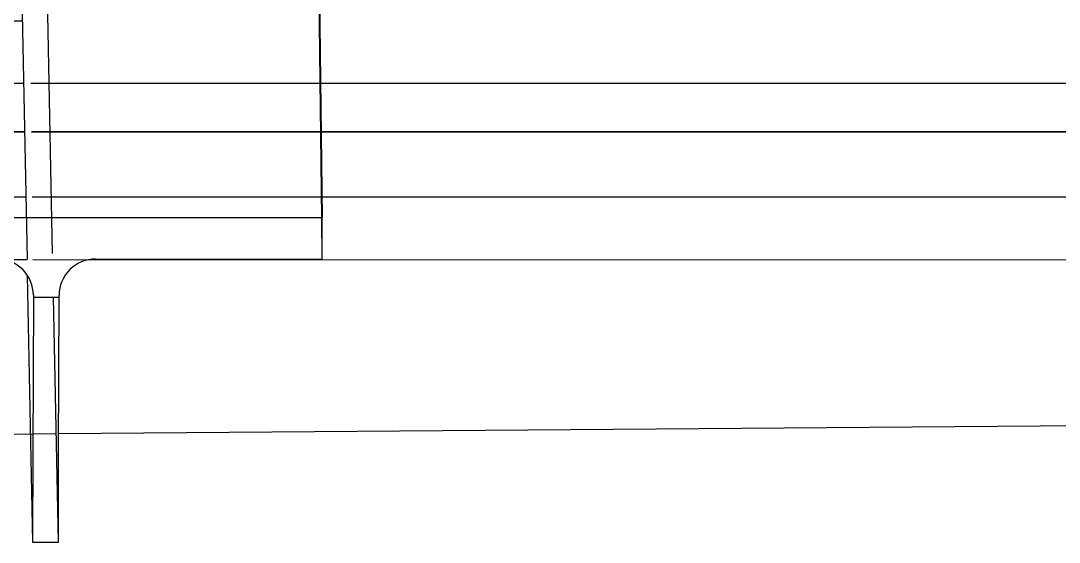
# Model space of a CAD drawing. Header units: metres. Extents: x -354 to -91, y 3 to 562.
# Drawn here: x -273.2816 to -272.9581, y 543.7461 to 543.9086 of the extents above; entities that cross this region are included whole.
import ezdxf

# ---------------------------------------------------------------- set-up
doc = ezdxf.new("R2010")
doc.units = ezdxf.units.M
doc.layers.add('A-GENM', color=7, linetype='Continuous', lineweight=25)

# ---------------------------------------------------------------- blocks, each defined once
blk = doc.blocks.new('T2D Feature Wall Adaptive V6 - 1_320 Slope-67391532-DRG-2873034 - CONSTRUCTION SEQUENCE STAGE A8')
at = {"layer": 'A-GENM', "color": 253, "true_color": 0xa3a3a3}
for p, q in [((-0.21942, 0.29803), (-0.21946, -0.89293)), ((-0.2, -0.89254), (-0.2, -0.88887)), ((-0.21946, -0.89478), (-0.21949, -1.48221)), ((-0.2, -0.98484), (-0.2, -0.89455)), ((-0.2, -1.48221), (-0.2, -0.98484))]:
    blk.add_line(p, q, dxfattribs=at)
blk = doc.blocks.new('Adaptive point Fascia Panel Bracket - Type T04-V2-DRG-2873034 - CONSTRUCTION SEQUENCE STAGE A8')
at = {"layer": 'A-GENM', "color": 253, "true_color": 0xa3a3a3}
blk.add_line((-1146.43676, 543.9086), (-1146.43354, 543.9086), dxfattribs=at)
blk = doc.blocks.new('POST_2460_1C_360UB - 1C-68560609-DRG-2873034 - CONSTRUCTION SEQUENCE STAGE A8')
at = {"layer": 'A-GENM', "color": 253, "true_color": 0xa3a3a3}
for p, q in [((-1146.34434, 544.20837), (-1146.34007, 543.84718)), ((-1146.34023, 543.84718), (-1146.34434, 544.19518)), ((-1146.43434, 543.94847), (-1146.43206, 543.83433)), ((-1146.42409, 543.83603), (-1146.42634, 543.94847)), ((-1146.34007, 543.84718), (-1146.51207, 543.84719)), ((-1146.34007, 543.83432), (-1146.34022, 543.84715)), ((-1146.34007, 543.83432), (-1146.34007, 543.84718)), ((-1146.41067, 543.83433), (-1146.34007, 543.83432)), ((-1146.43196, 543.82915), (-1146.4303, 543.74606)), ((-1146.43008, 543.82305), (-1146.43008, 543.82246)), ((-1146.42208, 543.82246), (-1146.42208, 543.82305)), ((-1146.43008, 543.82246), (-1146.43022, 543.77426)), ((-1146.43008, 543.82246), (-1146.42208, 543.82246)), ((-1146.4223, 543.74606), (-1146.42382, 543.82246)), ((-1146.42222, 543.77425), (-1146.42208, 543.82246)), ((-1146.43022, 543.77426), (-1146.4303, 543.74606)), ((-1146.4223, 543.74606), (-1146.42222, 543.77425)), ((-1146.4303, 543.74606), (-1146.4223, 543.74606))]:
    blk.add_line(p, q, dxfattribs=at)
for centre, start_param, end_param in [((-1146.44148, 543.82305), 6.271193, 7.84199), ((-1146.41068, 543.82305), 1.558804, 3.129601)]:
    blk.add_ellipse(centre, major_axis=(0.0114, 0.00013), ratio=0.989161, start_param=start_param, end_param=end_param, dxfattribs=at)
blk = doc.blocks.new('Barrier-Precast-MPB-03-B - Typical-68654142-DRG-2873034 - CONSTRUCTION SEQUENCE STAGE A8')
at = {"layer": 'A-GENM', "color": 253, "true_color": 0xa3a3a3}
for p, q in [((-0.57959, -0.00155), (-0.57959, -0.00505)), ((-0.57959, -0.00505), (-0.57959, -0.00155)), ((-0.5646, -0.00475), (-0.5646, -0.00137)), ((-0.56459, -0.00475), (-0.56459, -0.00137)), ((-0.57959, -0.00723), (-0.5796, -0.09752)), ((-0.5796, -0.09752), (-0.57959, -0.00723)), ((-0.5646, -0.09734), (-0.5646, -0.00705)), ((-0.5646, -0.09734), (-0.56459, -0.00705)), ((-0.5796, -0.09752), (-0.57963, -0.59419)), ((-0.57963, -0.59747), (-0.5796, -0.09752)), ((-0.56463, -0.59749), (-0.5646, -0.09734)), ((-0.56463, -0.59416), (-0.5646, -0.09734))]:
    blk.add_line(p, q, dxfattribs=at)
blk = doc.blocks.new('T2DPAA-T2D-C3S-RS-M3D-100334_rvt-1-DRG-2873034 - CONSTRUCTION SEQUENCE STAGE A8')
at = {"layer": 'A-GENM', "color": 253, "true_color": 0xa3a3a3}
for p, q in [((-1146.4222, 543.77994), (-1145.841, 543.78449)), ((-1146.4222, 543.77994), (-1145.841, 543.78449)), ((-1148.97702, 543.75995), (-1146.4302, 543.77988)), ((-1148.97702, 543.75995), (-1146.4302, 543.77988)), ((-1146.4302, 543.77988), (-1146.42314, 543.77993)), ((-1146.4302, 543.77988), (-1146.42314, 543.77993))]:
    blk.add_line(p, q, dxfattribs=at)
at = {"layer": 'A-GENM', "color": 253, "lineweight": 25, "true_color": 0xa3a3a3}
for name, p, rotation in [('Barrier-Precast-MPB-03-B - Typical-68654142-DRG-2873034 - CONSTRUCTION SEQUENCE STAGE A8', (-1146.43794, 544.4536), 90.00318263021131), ('T2D Feature Wall Adaptive V6 - 1_320 Slope-67391532-DRG-2873034 - CONSTRUCTION SEQUENCE STAGE A8', (-1147.32499, 544.0536), 90.0000347859408)]:
    blk.add_blockref(name, p, dxfattribs=dict(at, rotation=rotation))
for name in ['Adaptive point Fascia Panel Bracket - Type T04-V2-DRG-2873034 - CONSTRUCTION SEQUENCE STAGE A8', 'POST_2460_1C_360UB - 1C-68560609-DRG-2873034 - CONSTRUCTION SEQUENCE STAGE A8']:
    blk.add_blockref(name, (0, 0), dxfattribs=at)

msp = doc.modelspace()

# ---------------------------------------------------------------- block references
at = {"lineweight": 5}
msp.add_blockref('T2DPAA-T2D-C3S-RS-M3D-100334_rvt-1-DRG-2873034 - CONSTRUCTION SEQUENCE STAGE A8', (873.15239, 0), dxfattribs=at)

doc.saveas('drawing.dxf')
